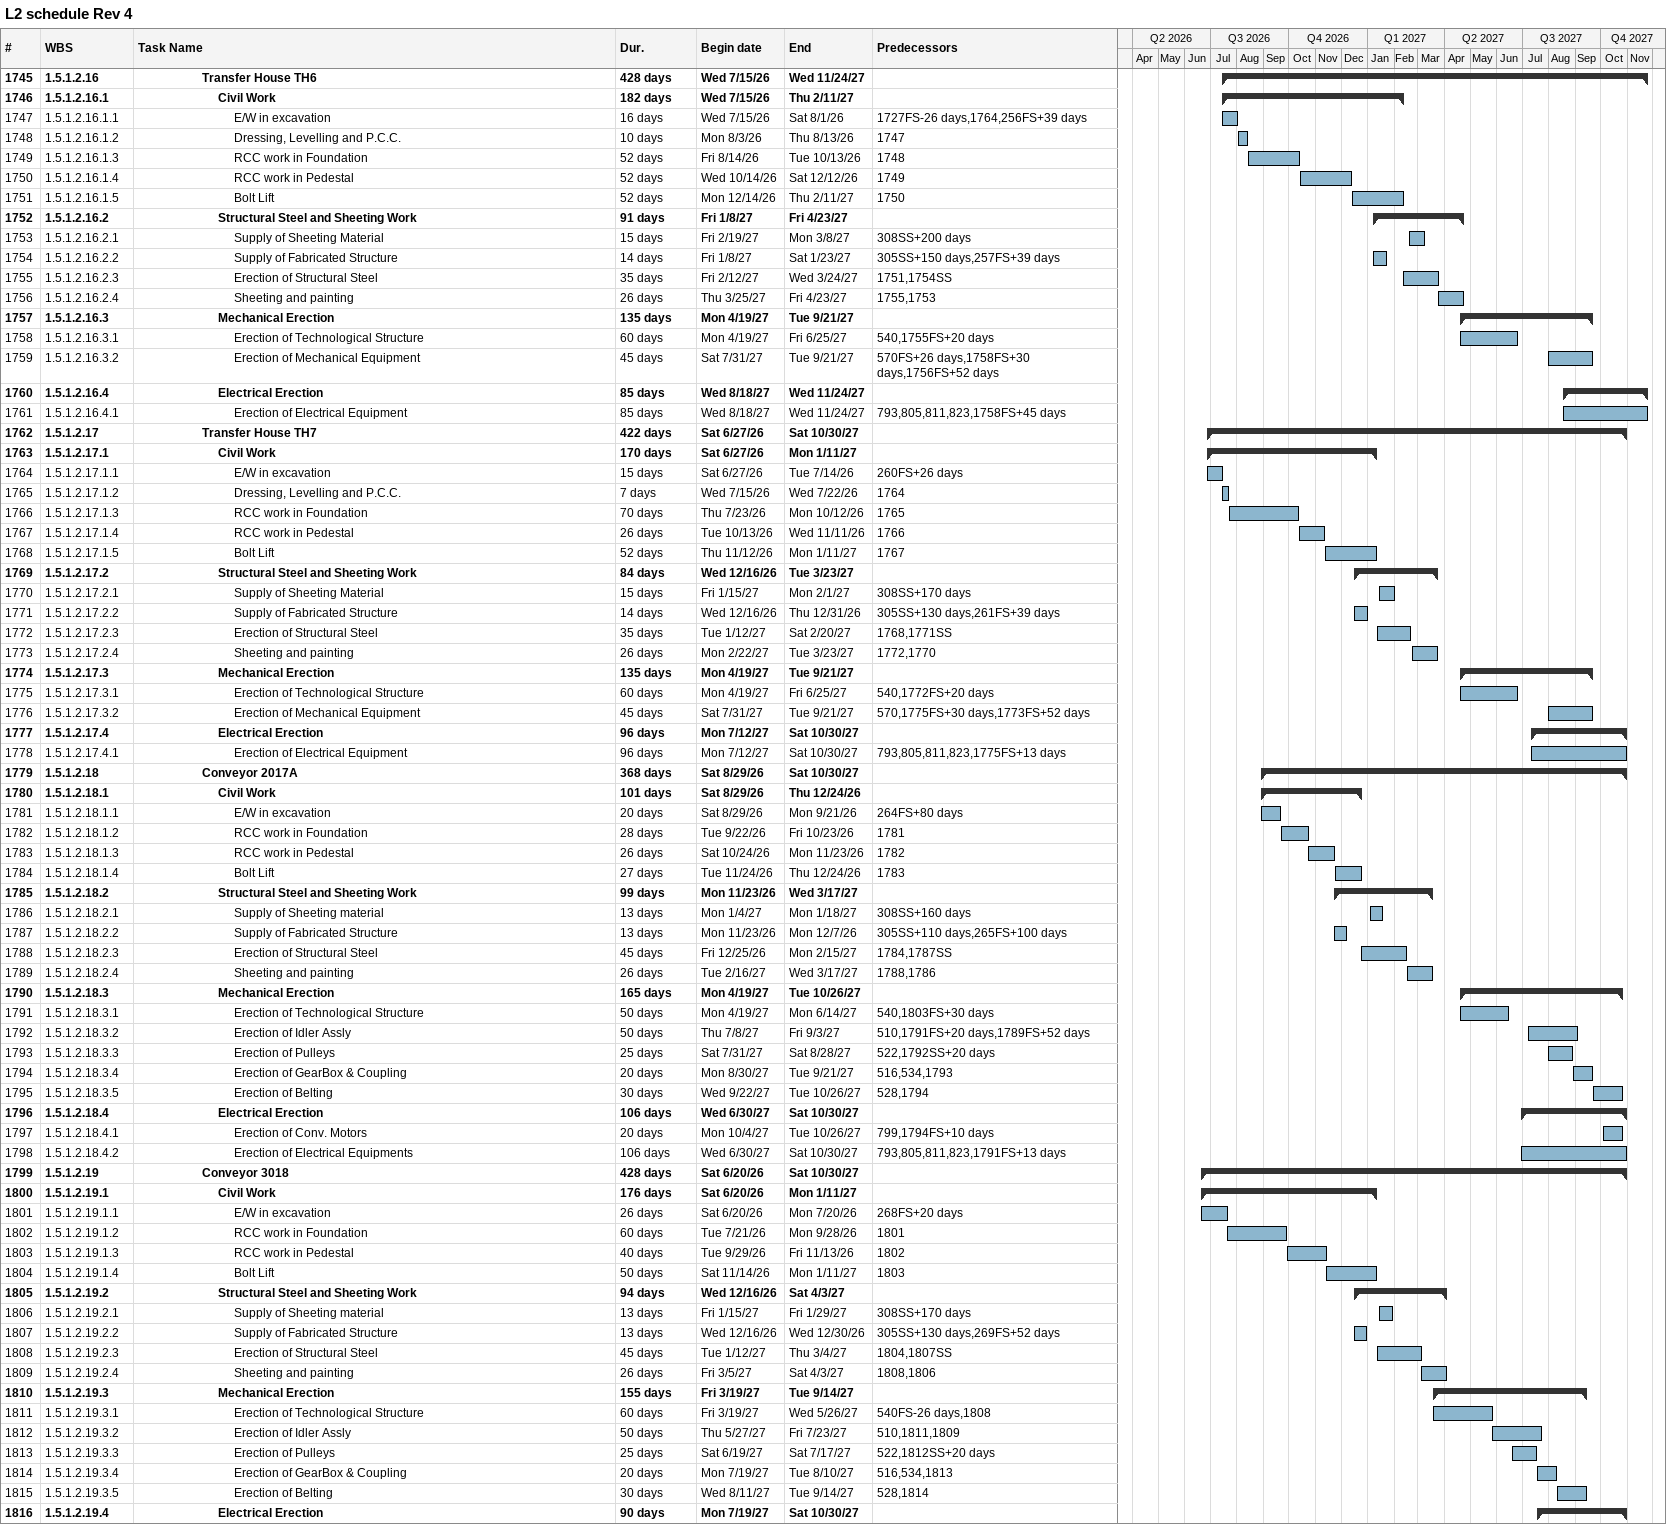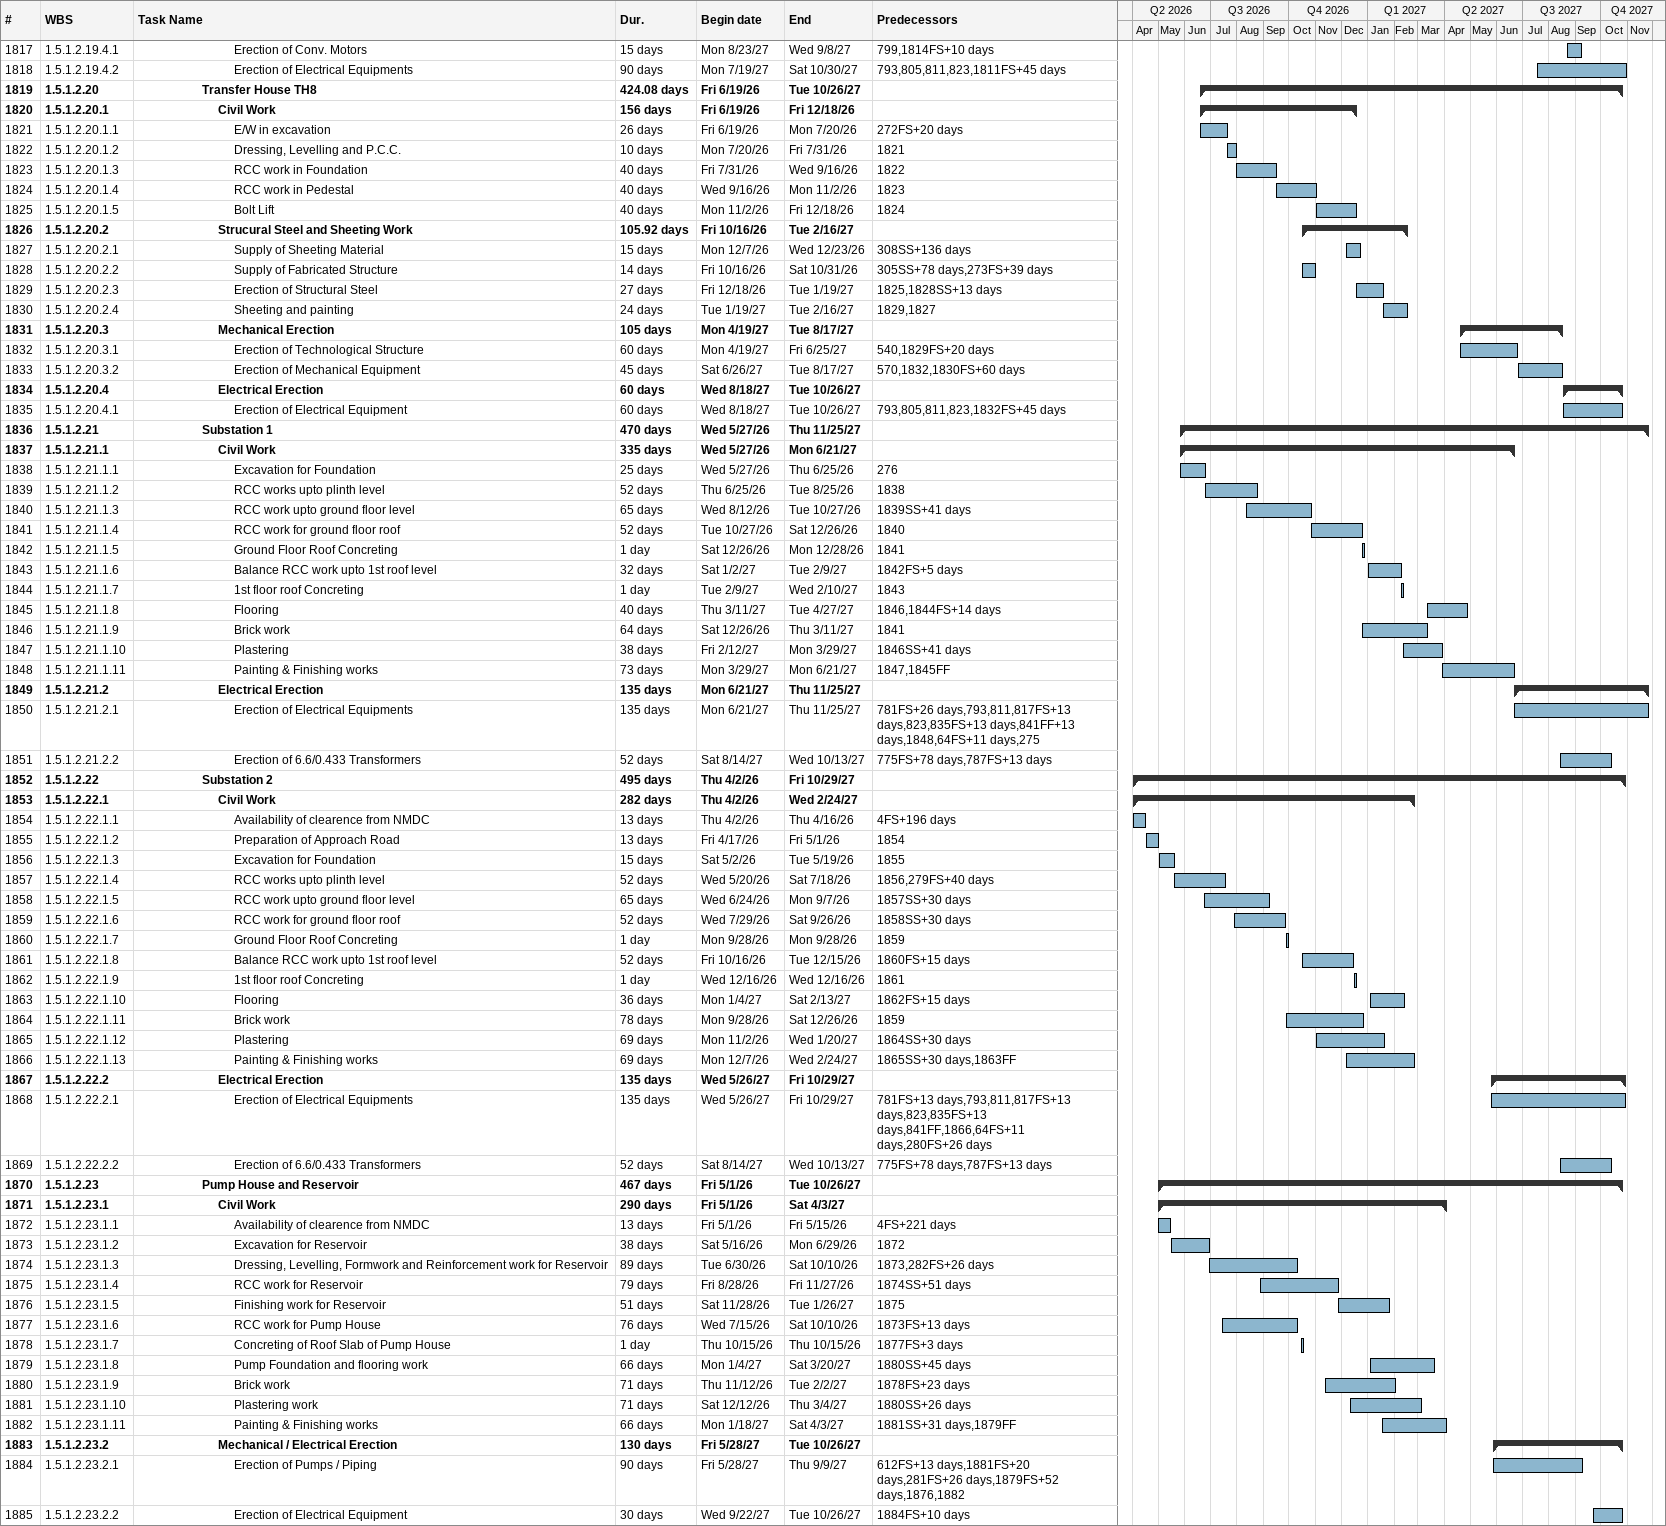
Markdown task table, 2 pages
L2 schedule Rev 4

| ID | WBS | Task | Duration | Start | Finish | Predecessors |
|---|---|---|---|---|---|---|
| 1745 | 1.5.1.2.16 | **Transfer House TH6** | 428d | 2026-07-15 | 2027-11-24 |  |
| 1746 | 1.5.1.2.16.1 | **Civil Work** | 182d | 2026-07-15 | 2027-02-11 |  |
| 1747 | 1.5.1.2.16.1.1 | E/W in excavation | 16d | 2026-07-15 | 2026-08-01 | 1727FS-26d, 1764, 256FS+39d |
| 1748 | 1.5.1.2.16.1.2 | Dressing, Levelling and P.C.C. | 10d | 2026-08-03 | 2026-08-13 | 1747 |
| 1749 | 1.5.1.2.16.1.3 | RCC work in Foundation | 52d | 2026-08-14 | 2026-10-13 | 1748 |
| 1750 | 1.5.1.2.16.1.4 | RCC work in Pedestal | 52d | 2026-10-14 | 2026-12-12 | 1749 |
| 1751 | 1.5.1.2.16.1.5 | Bolt Lift | 52d | 2026-12-14 | 2027-02-11 | 1750 |
| 1752 | 1.5.1.2.16.2 | **Structural Steel and Sheeting Work** | 91d | 2027-01-08 | 2027-04-23 |  |
| 1753 | 1.5.1.2.16.2.1 | Supply of Sheeting Material | 15d | 2027-02-19 | 2027-03-08 | 308SS+200d |
| 1754 | 1.5.1.2.16.2.2 | Supply of Fabricated Structure | 14d | 2027-01-08 | 2027-01-23 | 305SS+150d, 257FS+39d |
| 1755 | 1.5.1.2.16.2.3 | Erection of Structural Steel | 35d | 2027-02-12 | 2027-03-24 | 1751, 1754SS |
| 1756 | 1.5.1.2.16.2.4 | Sheeting and painting | 26d | 2027-03-25 | 2027-04-23 | 1755, 1753 |
| 1757 | 1.5.1.2.16.3 | **Mechanical Erection** | 135d | 2027-04-19 | 2027-09-21 |  |
| 1758 | 1.5.1.2.16.3.1 | Erection of Technological Structure | 60d | 2027-04-19 | 2027-06-25 | 540, 1755FS+20d |
| 1759 | 1.5.1.2.16.3.2 | Erection of Mechanical Equipment | 45d | 2027-07-31 | 2027-09-21 | 570FS+26d, 1758FS+30d, 1756FS+52d |
| 1760 | 1.5.1.2.16.4 | **Electrical Erection** | 85d | 2027-08-18 | 2027-11-24 |  |
| 1761 | 1.5.1.2.16.4.1 | Erection of Electrical Equipment | 85d | 2027-08-18 | 2027-11-24 | 793, 805, 811, 823, 1758FS+45d |
| 1762 | 1.5.1.2.17 | **Transfer House TH7** | 422d | 2026-06-27 | 2027-10-30 |  |
| 1763 | 1.5.1.2.17.1 | **Civil Work** | 170d | 2026-06-27 | 2027-01-11 |  |
| 1764 | 1.5.1.2.17.1.1 | E/W in excavation | 15d | 2026-06-27 | 2026-07-14 | 260FS+26d |
| 1765 | 1.5.1.2.17.1.2 | Dressing, Levelling and P.C.C. | 7d | 2026-07-15 | 2026-07-22 | 1764 |
| 1766 | 1.5.1.2.17.1.3 | RCC work in Foundation | 70d | 2026-07-23 | 2026-10-12 | 1765 |
| 1767 | 1.5.1.2.17.1.4 | RCC work in Pedestal | 26d | 2026-10-13 | 2026-11-11 | 1766 |
| 1768 | 1.5.1.2.17.1.5 | Bolt Lift | 52d | 2026-11-12 | 2027-01-11 | 1767 |
| 1769 | 1.5.1.2.17.2 | **Structural Steel and Sheeting Work** | 84d | 2026-12-16 | 2027-03-23 |  |
| 1770 | 1.5.1.2.17.2.1 | Supply of Sheeting Material | 15d | 2027-01-15 | 2027-02-01 | 308SS+170d |
| 1771 | 1.5.1.2.17.2.2 | Supply of Fabricated Structure | 14d | 2026-12-16 | 2026-12-31 | 305SS+130d, 261FS+39d |
| 1772 | 1.5.1.2.17.2.3 | Erection of Structural Steel | 35d | 2027-01-12 | 2027-02-20 | 1768, 1771SS |
| 1773 | 1.5.1.2.17.2.4 | Sheeting and painting | 26d | 2027-02-22 | 2027-03-23 | 1772, 1770 |
| 1774 | 1.5.1.2.17.3 | **Mechanical Erection** | 135d | 2027-04-19 | 2027-09-21 |  |
| 1775 | 1.5.1.2.17.3.1 | Erection of Technological Structure | 60d | 2027-04-19 | 2027-06-25 | 540, 1772FS+20d |
| 1776 | 1.5.1.2.17.3.2 | Erection of Mechanical Equipment | 45d | 2027-07-31 | 2027-09-21 | 570, 1775FS+30d, 1773FS+52d |
| 1777 | 1.5.1.2.17.4 | **Electrical Erection** | 96d | 2027-07-12 | 2027-10-30 |  |
| 1778 | 1.5.1.2.17.4.1 | Erection of Electrical Equipment | 96d | 2027-07-12 | 2027-10-30 | 793, 805, 811, 823, 1775FS+13d |
| 1779 | 1.5.1.2.18 | **Conveyor 2017A** | 368d | 2026-08-29 | 2027-10-30 |  |
| 1780 | 1.5.1.2.18.1 | **Civil Work** | 101d | 2026-08-29 | 2026-12-24 |  |
| 1781 | 1.5.1.2.18.1.1 | E/W in excavation | 20d | 2026-08-29 | 2026-09-21 | 264FS+80d |
| 1782 | 1.5.1.2.18.1.2 | RCC work in Foundation | 28d | 2026-09-22 | 2026-10-23 | 1781 |
| 1783 | 1.5.1.2.18.1.3 | RCC work in Pedestal | 26d | 2026-10-24 | 2026-11-23 | 1782 |
| 1784 | 1.5.1.2.18.1.4 | Bolt Lift | 27d | 2026-11-24 | 2026-12-24 | 1783 |
| 1785 | 1.5.1.2.18.2 | **Structural Steel and Sheeting Work** | 99d | 2026-11-23 | 2027-03-17 |  |
| 1786 | 1.5.1.2.18.2.1 | Supply of Sheeting material | 13d | 2027-01-04 | 2027-01-18 | 308SS+160d |
| 1787 | 1.5.1.2.18.2.2 | Supply of Fabricated Structure | 13d | 2026-11-23 | 2026-12-07 | 305SS+110d, 265FS+100d |
| 1788 | 1.5.1.2.18.2.3 | Erection of Structural Steel | 45d | 2026-12-25 | 2027-02-15 | 1784, 1787SS |
| 1789 | 1.5.1.2.18.2.4 | Sheeting and painting | 26d | 2027-02-16 | 2027-03-17 | 1788, 1786 |
| 1790 | 1.5.1.2.18.3 | **Mechanical Erection** | 165d | 2027-04-19 | 2027-10-26 |  |
| 1791 | 1.5.1.2.18.3.1 | Erection of Technological Structure | 50d | 2027-04-19 | 2027-06-14 | 540, 1803FS+30d |
| 1792 | 1.5.1.2.18.3.2 | Erection of Idler Assly | 50d | 2027-07-08 | 2027-09-03 | 510, 1791FS+20d, 1789FS+52d |
| 1793 | 1.5.1.2.18.3.3 | Erection of Pulleys | 25d | 2027-07-31 | 2027-08-28 | 522, 1792SS+20d |
| 1794 | 1.5.1.2.18.3.4 | Erection of GearBox & Coupling | 20d | 2027-08-30 | 2027-09-21 | 516, 534, 1793 |
| 1795 | 1.5.1.2.18.3.5 | Erection of Belting | 30d | 2027-09-22 | 2027-10-26 | 528, 1794 |
| 1796 | 1.5.1.2.18.4 | **Electrical Erection** | 106d | 2027-06-30 | 2027-10-30 |  |
| 1797 | 1.5.1.2.18.4.1 | Erection of Conv. Motors | 20d | 2027-10-04 | 2027-10-26 | 799, 1794FS+10d |
| 1798 | 1.5.1.2.18.4.2 | Erection of Electrical Equipments | 106d | 2027-06-30 | 2027-10-30 | 793, 805, 811, 823, 1791FS+13d |
| 1799 | 1.5.1.2.19 | **Conveyor 3018** | 428d | 2026-06-20 | 2027-10-30 |  |
| 1800 | 1.5.1.2.19.1 | **Civil Work** | 176d | 2026-06-20 | 2027-01-11 |  |
| 1801 | 1.5.1.2.19.1.1 | E/W in excavation | 26d | 2026-06-20 | 2026-07-20 | 268FS+20d |
| 1802 | 1.5.1.2.19.1.2 | RCC work in Foundation | 60d | 2026-07-21 | 2026-09-28 | 1801 |
| 1803 | 1.5.1.2.19.1.3 | RCC work in Pedestal | 40d | 2026-09-29 | 2026-11-13 | 1802 |
| 1804 | 1.5.1.2.19.1.4 | Bolt Lift | 50d | 2026-11-14 | 2027-01-11 | 1803 |
| 1805 | 1.5.1.2.19.2 | **Structural Steel and Sheeting Work** | 94d | 2026-12-16 | 2027-04-03 |  |
| 1806 | 1.5.1.2.19.2.1 | Supply of Sheeting material | 13d | 2027-01-15 | 2027-01-29 | 308SS+170d |
| 1807 | 1.5.1.2.19.2.2 | Supply of Fabricated Structure | 13d | 2026-12-16 | 2026-12-30 | 305SS+130d, 269FS+52d |
| 1808 | 1.5.1.2.19.2.3 | Erection of Structural Steel | 45d | 2027-01-12 | 2027-03-04 | 1804, 1807SS |
| 1809 | 1.5.1.2.19.2.4 | Sheeting and painting | 26d | 2027-03-05 | 2027-04-03 | 1808, 1806 |
| 1810 | 1.5.1.2.19.3 | **Mechanical Erection** | 155d | 2027-03-19 | 2027-09-14 |  |
| 1811 | 1.5.1.2.19.3.1 | Erection of Technological Structure | 60d | 2027-03-19 | 2027-05-26 | 540FS-26d, 1808 |
| 1812 | 1.5.1.2.19.3.2 | Erection of Idler Assly | 50d | 2027-05-27 | 2027-07-23 | 510, 1811, 1809 |
| 1813 | 1.5.1.2.19.3.3 | Erection of Pulleys | 25d | 2027-06-19 | 2027-07-17 | 522, 1812SS+20d |
| 1814 | 1.5.1.2.19.3.4 | Erection of GearBox & Coupling | 20d | 2027-07-19 | 2027-08-10 | 516, 534, 1813 |
| 1815 | 1.5.1.2.19.3.5 | Erection of Belting | 30d | 2027-08-11 | 2027-09-14 | 528, 1814 |
| 1816 | 1.5.1.2.19.4 | **Electrical Erection** | 90d | 2027-07-19 | 2027-10-30 |  |
| 1817 | 1.5.1.2.19.4.1 | Erection of Conv. Motors | 15d | 2027-08-23 | 2027-09-08 | 799, 1814FS+10d |
| 1818 | 1.5.1.2.19.4.2 | Erection of Electrical Equipments | 90d | 2027-07-19 | 2027-10-30 | 793, 805, 811, 823, 1811FS+45d |
| 1819 | 1.5.1.2.20 | **Transfer House TH8** | 424.08d | 2026-06-19 | 2027-10-26 |  |
| 1820 | 1.5.1.2.20.1 | **Civil Work** | 156d | 2026-06-19 | 2026-12-18 |  |
| 1821 | 1.5.1.2.20.1.1 | E/W in excavation | 26d | 2026-06-19 | 2026-07-20 | 272FS+20d |
| 1822 | 1.5.1.2.20.1.2 | Dressing, Levelling and P.C.C. | 10d | 2026-07-20 | 2026-07-31 | 1821 |
| 1823 | 1.5.1.2.20.1.3 | RCC work in Foundation | 40d | 2026-07-31 | 2026-09-16 | 1822 |
| 1824 | 1.5.1.2.20.1.4 | RCC work in Pedestal | 40d | 2026-09-16 | 2026-11-02 | 1823 |
| 1825 | 1.5.1.2.20.1.5 | Bolt Lift | 40d | 2026-11-02 | 2026-12-18 | 1824 |
| 1826 | 1.5.1.2.20.2 | **Strucural Steel and Sheeting Work** | 105.92d | 2026-10-16 | 2027-02-16 |  |
| 1827 | 1.5.1.2.20.2.1 | Supply of Sheeting Material | 15d | 2026-12-07 | 2026-12-23 | 308SS+136d |
| 1828 | 1.5.1.2.20.2.2 | Supply of Fabricated Structure | 14d | 2026-10-16 | 2026-10-31 | 305SS+78d, 273FS+39d |
| 1829 | 1.5.1.2.20.2.3 | Erection of Structural Steel | 27d | 2026-12-18 | 2027-01-19 | 1825, 1828SS+13d |
| 1830 | 1.5.1.2.20.2.4 | Sheeting and painting | 24d | 2027-01-19 | 2027-02-16 | 1829, 1827 |
| 1831 | 1.5.1.2.20.3 | **Mechanical Erection** | 105d | 2027-04-19 | 2027-08-17 |  |
| 1832 | 1.5.1.2.20.3.1 | Erection of Technological Structure | 60d | 2027-04-19 | 2027-06-25 | 540, 1829FS+20d |
| 1833 | 1.5.1.2.20.3.2 | Erection of Mechanical Equipment | 45d | 2027-06-26 | 2027-08-17 | 570, 1832, 1830FS+60d |
| 1834 | 1.5.1.2.20.4 | **Electrical Erection** | 60d | 2027-08-18 | 2027-10-26 |  |
| 1835 | 1.5.1.2.20.4.1 | Erection of Electrical Equipment | 60d | 2027-08-18 | 2027-10-26 | 793, 805, 811, 823, 1832FS+45d |
| 1836 | 1.5.1.2.21 | **Substation 1** | 470d | 2026-05-27 | 2027-11-25 |  |
| 1837 | 1.5.1.2.21.1 | **Civil Work** | 335d | 2026-05-27 | 2027-06-21 |  |
| 1838 | 1.5.1.2.21.1.1 | Excavation for Foundation | 25d | 2026-05-27 | 2026-06-25 | 276 |
| 1839 | 1.5.1.2.21.1.2 | RCC works upto plinth level | 52d | 2026-06-25 | 2026-08-25 | 1838 |
| 1840 | 1.5.1.2.21.1.3 | RCC work upto ground floor level | 65d | 2026-08-12 | 2026-10-27 | 1839SS+41d |
| 1841 | 1.5.1.2.21.1.4 | RCC work for ground floor roof | 52d | 2026-10-27 | 2026-12-26 | 1840 |
| 1842 | 1.5.1.2.21.1.5 | Ground Floor Roof Concreting | 1d | 2026-12-26 | 2026-12-28 | 1841 |
| 1843 | 1.5.1.2.21.1.6 | Balance RCC work upto 1st roof level | 32d | 2027-01-02 | 2027-02-09 | 1842FS+5d |
| 1844 | 1.5.1.2.21.1.7 | 1st floor roof Concreting | 1d | 2027-02-09 | 2027-02-10 | 1843 |
| 1845 | 1.5.1.2.21.1.8 | Flooring | 40d | 2027-03-11 | 2027-04-27 | 1846, 1844FS+14d |
| 1846 | 1.5.1.2.21.1.9 | Brick work | 64d | 2026-12-26 | 2027-03-11 | 1841 |
| 1847 | 1.5.1.2.21.1.10 | Plastering | 38d | 2027-02-12 | 2027-03-29 | 1846SS+41d |
| 1848 | 1.5.1.2.21.1.11 | Painting & Finishing works | 73d | 2027-03-29 | 2027-06-21 | 1847, 1845FF |
| 1849 | 1.5.1.2.21.2 | **Electrical Erection** | 135d | 2027-06-21 | 2027-11-25 |  |
| 1850 | 1.5.1.2.21.2.1 | Erection of Electrical Equipments | 135d | 2027-06-21 | 2027-11-25 | 781FS+26d, 793, 811, 817FS+13d, 823, 835FS+13d, 841FF+13d, 1848, 64FS+11d, 275 |
| 1851 | 1.5.1.2.21.2.2 | Erection of 6.6/0.433 Transformers | 52d | 2027-08-14 | 2027-10-13 | 775FS+78d, 787FS+13d |
| 1852 | 1.5.1.2.22 | **Substation 2** | 495d | 2026-04-02 | 2027-10-29 |  |
| 1853 | 1.5.1.2.22.1 | **Civil Work** | 282d | 2026-04-02 | 2027-02-24 |  |
| 1854 | 1.5.1.2.22.1.1 | Availability of clearence from NMDC | 13d | 2026-04-02 | 2026-04-16 | 4FS+196d |
| 1855 | 1.5.1.2.22.1.2 | Preparation of Approach Road | 13d | 2026-04-17 | 2026-05-01 | 1854 |
| 1856 | 1.5.1.2.22.1.3 | Excavation for Foundation | 15d | 2026-05-02 | 2026-05-19 | 1855 |
| 1857 | 1.5.1.2.22.1.4 | RCC works upto plinth level | 52d | 2026-05-20 | 2026-07-18 | 1856, 279FS+40d |
| 1858 | 1.5.1.2.22.1.5 | RCC work upto ground floor level | 65d | 2026-06-24 | 2026-09-07 | 1857SS+30d |
| 1859 | 1.5.1.2.22.1.6 | RCC work for ground floor roof | 52d | 2026-07-29 | 2026-09-26 | 1858SS+30d |
| 1860 | 1.5.1.2.22.1.7 | Ground Floor Roof Concreting | 1d | 2026-09-28 | 2026-09-28 | 1859 |
| 1861 | 1.5.1.2.22.1.8 | Balance RCC work upto 1st roof level | 52d | 2026-10-16 | 2026-12-15 | 1860FS+15d |
| 1862 | 1.5.1.2.22.1.9 | 1st floor roof Concreting | 1d | 2026-12-16 | 2026-12-16 | 1861 |
| 1863 | 1.5.1.2.22.1.10 | Flooring | 36d | 2027-01-04 | 2027-02-13 | 1862FS+15d |
| 1864 | 1.5.1.2.22.1.11 | Brick work | 78d | 2026-09-28 | 2026-12-26 | 1859 |
| 1865 | 1.5.1.2.22.1.12 | Plastering | 69d | 2026-11-02 | 2027-01-20 | 1864SS+30d |
| 1866 | 1.5.1.2.22.1.13 | Painting & Finishing works | 69d | 2026-12-07 | 2027-02-24 | 1865SS+30d, 1863FF |
| 1867 | 1.5.1.2.22.2 | **Electrical Erection** | 135d | 2027-05-26 | 2027-10-29 |  |
| 1868 | 1.5.1.2.22.2.1 | Erection of Electrical Equipments | 135d | 2027-05-26 | 2027-10-29 | 781FS+13d, 793, 811, 817FS+13d, 823, 835FS+13d, 841FF, 1866, 64FS+11d, 280FS+26d |
| 1869 | 1.5.1.2.22.2.2 | Erection of 6.6/0.433 Transformers | 52d | 2027-08-14 | 2027-10-13 | 775FS+78d, 787FS+13d |
| 1870 | 1.5.1.2.23 | **Pump House and Reservoir** | 467d | 2026-05-01 | 2027-10-26 |  |
| 1871 | 1.5.1.2.23.1 | **Civil Work** | 290d | 2026-05-01 | 2027-04-03 |  |
| 1872 | 1.5.1.2.23.1.1 | Availability of clearence from NMDC | 13d | 2026-05-01 | 2026-05-15 | 4FS+221d |
| 1873 | 1.5.1.2.23.1.2 | Excavation for Reservoir | 38d | 2026-05-16 | 2026-06-29 | 1872 |
| 1874 | 1.5.1.2.23.1.3 | Dressing, Levelling, Formwork and Reinforcement work for Reservoir | 89d | 2026-06-30 | 2026-10-10 | 1873, 282FS+26d |
| 1875 | 1.5.1.2.23.1.4 | RCC work for Reservoir | 79d | 2026-08-28 | 2026-11-27 | 1874SS+51d |
| 1876 | 1.5.1.2.23.1.5 | Finishing work for Reservoir | 51d | 2026-11-28 | 2027-01-26 | 1875 |
| 1877 | 1.5.1.2.23.1.6 | RCC work for Pump House | 76d | 2026-07-15 | 2026-10-10 | 1873FS+13d |
| 1878 | 1.5.1.2.23.1.7 | Concreting of Roof Slab of Pump House | 1d | 2026-10-15 | 2026-10-15 | 1877FS+3d |
| 1879 | 1.5.1.2.23.1.8 | Pump Foundation and flooring work | 66d | 2027-01-04 | 2027-03-20 | 1880SS+45d |
| 1880 | 1.5.1.2.23.1.9 | Brick work | 71d | 2026-11-12 | 2027-02-02 | 1878FS+23d |
| 1881 | 1.5.1.2.23.1.10 | Plastering work | 71d | 2026-12-12 | 2027-03-04 | 1880SS+26d |
| 1882 | 1.5.1.2.23.1.11 | Painting & Finishing works | 66d | 2027-01-18 | 2027-04-03 | 1881SS+31d, 1879FF |
| 1883 | 1.5.1.2.23.2 | **Mechanical / Electrical Erection** | 130d | 2027-05-28 | 2027-10-26 |  |
| 1884 | 1.5.1.2.23.2.1 | Erection of Pumps / Piping | 90d | 2027-05-28 | 2027-09-09 | 612FS+13d, 1881FS+20d, 281FS+26d, 1879FS+52d, 1876, 1882 |
| 1885 | 1.5.1.2.23.2.2 | Erection of Electrical Equipment | 30d | 2027-09-22 | 2027-10-26 | 1884FS+10d |
